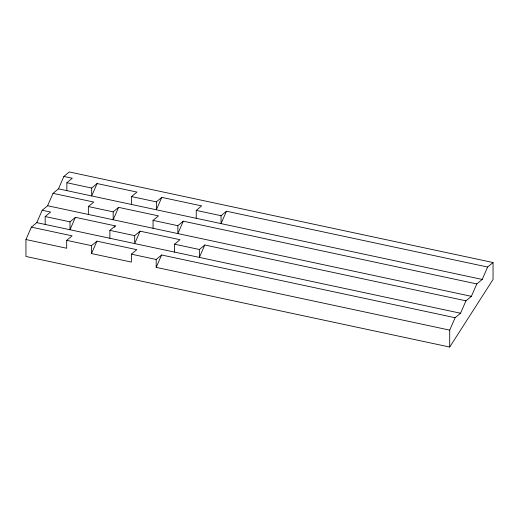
<?xml version="1.0" encoding="UTF-8"?>
<svg xmlns="http://www.w3.org/2000/svg" width="519" height="519" viewBox="0 0 519 519"><rect width="100%" height="100%" fill="white"/><g stroke="black" fill="none" stroke-linecap="round" stroke-linejoin="round"><path stroke-width="0.78" d="M25.95 239.538L31.367 227.14L36.784 222.645L42.201 210.247L47.625 205.745L53.042 193.347L58.459 188.851L63.876 176.447L69.293 171.951L493.05 262.536L493.05 279.462L449.707 347.049L25.95 256.464L25.95 239.538L66.692 248.251L66.692 240.342L72.109 235.847L31.367 227.14M75.417 217.344L70 229.742L70 221.84L75.417 217.344L115.289 225.869L114.654 227.322M97.085 183.551L91.668 195.948L91.668 188.047L97.085 183.551L136.958 192.075L131.541 196.571L131.541 204.473M91.506 253.557L96.923 241.153L136.795 249.678L131.378 254.174L131.378 262.076L91.506 253.557L91.506 245.649L96.923 241.153M118.598 207.36L113.181 219.758L113.181 211.856L118.598 207.36L158.47 215.885L153.053 220.38L153.053 228.282M140.104 231.169L134.687 243.573L134.687 235.665L140.104 231.169L179.976 239.694L174.559 244.19L174.559 252.091M161.779 197.376L156.355 209.78L156.355 201.872L161.779 197.376L201.651 205.9L196.227 210.396L196.227 218.298M449.707 347.049L449.707 330.123L156.193 267.382L161.61 254.985L455.124 317.725L460.541 313.229L465.958 300.825L471.375 296.33L476.799 283.932L482.216 279.436L487.633 267.032L493.05 262.536M183.285 221.191L177.868 233.589L177.868 225.687L183.285 221.191L476.799 283.932M204.791 245L199.374 257.398L199.374 249.496L204.791 245L465.958 300.825M226.466 211.207L221.049 223.605L221.049 215.703L226.466 211.207L487.633 267.032M449.707 330.123L455.124 317.725M66.854 190.648L66.854 182.74L72.271 178.244L63.876 176.447M45.179 224.442L45.179 216.533L50.603 212.037L42.201 210.247M88.36 214.457L88.36 206.549L93.777 202.053L53.042 193.347M109.872 238.266L109.872 230.365L115.289 225.869M156.193 267.382L156.193 259.481L161.61 254.985M66.854 182.74L91.668 188.047M131.541 196.571L156.355 201.872M196.227 210.396L221.049 215.703M58.459 188.851L482.216 279.436M88.36 206.549L113.181 211.856M153.053 220.38L177.868 225.687M47.625 205.745L471.375 296.33M45.179 216.533L70 221.84M109.872 230.365L134.687 235.665M174.559 244.19L199.374 249.496M36.784 222.645L460.541 313.229M66.692 240.342L91.506 245.649M131.378 254.174L156.193 259.481"/></g></svg>
